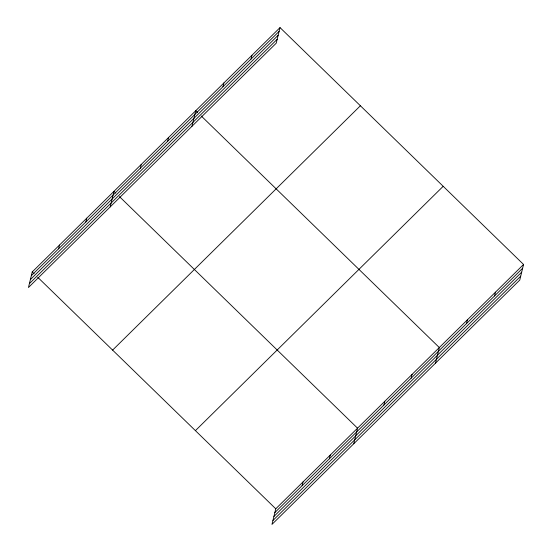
<?xml version="1.0" encoding="UTF-8"?>
<svg xmlns="http://www.w3.org/2000/svg" width="552" height="552" viewBox="0 0 552 552"><rect width="100%" height="100%" fill="white"/><g stroke="black" fill="none" stroke-linecap="round" stroke-linejoin="round"><path stroke-width="0.83" d="M280.03 27.6L32.237 271.943L28.442 287.53L276.228 43.194L280.03 27.6L523.558 264.47L519.763 280.057L271.97 524.4L275.772 508.806L523.558 264.47M58.581 248.828L59.499 245.06M85.836 221.952L86.754 218.185M110.207 206.903L114.009 191.309L115.837 193.083M140.346 168.194L141.264 164.434M167.608 141.319L168.526 137.551M191.979 126.27L195.781 110.676L197.609 112.449M222.946 86.747L223.864 82.986M251.029 59.057L251.947 55.29M302.11 485.698L303.027 481.93M329.365 458.815L330.289 455.055M353.742 443.767L357.544 428.173L119.487 196.636M383.881 405.064L384.799 401.297M411.137 378.189L412.054 374.422M435.514 363.133L439.316 347.546L201.259 116.003M466.474 323.617L467.392 319.849M494.557 295.927L495.475 292.16M31.319 275.703L279.112 31.367M30.374 279.609L278.16 35.266M29.394 283.631L277.18 39.289M112.608 350.106L360.394 105.763M195.408 430.643L443.194 186.3M274.855 512.573L522.64 268.231M273.902 516.479L521.688 272.136M272.923 520.495L520.708 276.159M32.237 271.943L34.065 273.716M37.722 277.27L275.772 508.806"/></g></svg>
